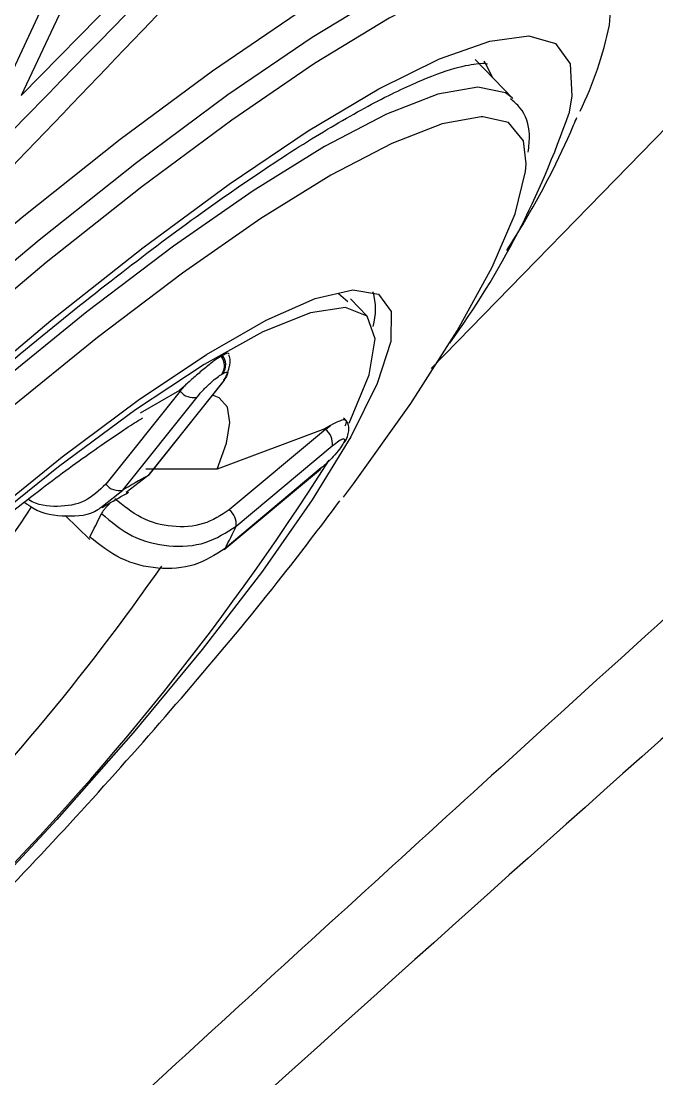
# Model space of a CAD drawing. Extents: x 525 to 613, y 487 to 635.
# Drawn here: x 541.062 to 541.574, y 582.317 to 583.168 of the extents above; entities that cross this region are included whole.
import ezdxf

# ---------------------------------------------------------------- set-up
doc = ezdxf.new("R2010")
doc.units = 0
doc.header["$MEASUREMENT"] = 0
doc.layers.add('1', color=4, linetype='Continuous')
doc.layers.add('STD TEST', color=3, linetype='Continuous')

# ---------------------------------------------------------------- blocks, each defined once
blk = doc.blocks.new('2023 VANGUARD')
at = {"layer": '1', "color": 3, "linetype": 'Continuous', "lineweight": 25}
for p, q in [((-27.56722, -9.80245), (-26.50617, -8.71349)), ((-27.72711, -9.40925), (-27.89772, -9.58243)), ((-27.85452, -9.49066), (-27.89771, -9.58243)), ((-27.92836, -9.61359), (-27.87594, -9.50139)), ((-27.50145, -9.58504), (-27.53182, -9.55357)), ((-27.64201, -9.74196), (-27.63441, -9.74837)), ((-27.6189, -9.76011), (-27.63237, -9.74618)), ((-27.73654, -9.79247), (-27.73555, -9.79191)), ((-27.73595, -9.80688), (-27.73496, -9.80632)), ((-27.73581, -9.81384), (-27.79566, -9.88873)), ((-27.79466, -9.88788), (-27.7348, -9.81299)), ((-27.76619, -9.81652), (-27.77021, -9.82014)), ((-27.76965, -9.82068), (-27.76619, -9.81652)), ((-27.76965, -9.82068), (-27.82951, -9.89556)), ((-27.81577, -9.90028), (-27.75591, -9.82539)), ((-27.77021, -9.82014), (-27.80186, -9.83836)), ((-27.77021, -9.82014), (-27.76965, -9.82068)), ((-27.65294, -9.85088), (-27.73983, -9.88354)), ((-27.6524, -9.85143), (-27.72994, -9.91622)), ((-27.6484, -9.84823), (-27.65294, -9.85088)), ((-27.65294, -9.85088), (-27.6524, -9.85143)), ((-27.6524, -9.85143), (-27.6484, -9.84823)), ((-27.63768, -9.86183), (-27.63812, -9.8627)), ((-27.63576, -9.85973), (-27.63533, -9.85885)), ((-27.72447, -9.92935), (-27.64693, -9.86456)), ((-27.73983, -9.88354), (-27.7973, -9.88353)), ((-27.73402, -9.94813), (-27.65648, -9.88334)), ((-27.65583, -9.8825), (-27.73337, -9.94729)), ((-27.79566, -9.88873), (-27.813, -9.90232)), ((-27.83227, -9.91322), (-27.81577, -9.90028)), ((-27.86218, -9.92086), (-27.84249, -9.94002))]:
    blk.add_line(p, q, dxfattribs=at)
at = {"layer": '1', "color": 3, "linetype": 'Continuous', "lineweight": 25, "flags": 128}
for points in [[(-27.44059, -9.43605), (-27.45222, -9.42868), (-27.47856, -9.42577), (-27.51462, -9.43327), (-27.55987, -9.45109), (-27.61365, -9.47896), (-27.67518, -9.51648), (-27.74356, -9.56309), (-27.81779, -9.61812), (-27.89679, -9.68076), (-27.97941, -9.75011)], [(-27.42032, -9.47688), (-27.42549, -9.46174), (-27.44162, -9.44854), (-27.46779, -9.44564), (-27.50361, -9.4531), (-27.54857, -9.4708), (-27.60199, -9.49849), (-27.66312, -9.53575), (-27.73105, -9.58206), (-27.80479, -9.63673), (-27.88327, -9.69896), (-27.96534, -9.76785)], [(-27.42362, -9.52604), (-27.42209, -9.50703), (-27.42785, -9.48412), (-27.4437, -9.47115), (-27.46941, -9.46831), (-27.50459, -9.47564), (-27.54875, -9.49302), (-27.60123, -9.52022), (-27.66127, -9.55683), (-27.728, -9.60231), (-27.80044, -9.65601), (-27.87753, -9.71714), (-27.95815, -9.78481)], [(-27.95179, -9.82914), (-27.87387, -9.76381), (-27.79955, -9.7051), (-27.73, -9.65393), (-27.66632, -9.6111), (-27.60951, -9.5773), (-27.56046, -9.55306), (-27.51996, -9.53875), (-27.48863, -9.53461), (-27.46697, -9.54071), (-27.45533, -9.55693), (-27.45389, -9.58303), (-27.45642, -9.59721)], [(-27.52496, -9.55492), (-27.52403, -9.55593), (-27.51789, -9.56802)], [(-27.502, -9.58449), (-27.50738, -9.58046), (-27.52974, -9.57576), (-27.56188, -9.58148), (-27.60324, -9.5975), (-27.65312, -9.62356), (-27.71067, -9.65921), (-27.7749, -9.70385), (-27.84472, -9.7567), (-27.91892, -9.81686)], [(-27.52563, -9.59977), (-27.52688, -9.59978), (-27.55844, -9.60539), (-27.59906, -9.62113), (-27.64805, -9.64672), (-27.70457, -9.68173), (-27.76765, -9.72557), (-27.83621, -9.77747), (-27.90908, -9.83655)], [(-27.49065, -9.63749), (-27.49294, -9.61915), (-27.50492, -9.60439), (-27.52563, -9.59977)], [(-27.63795, -9.90591), (-27.62991, -9.89518), (-27.58378, -9.83048), (-27.54627, -9.77206), (-27.51804, -9.72091), (-27.49955, -9.67791), (-27.49114, -9.64379), (-27.49065, -9.63749)], [(-27.93042, -9.92667), (-27.8646, -9.87354), (-27.80342, -9.82799), (-27.74826, -9.79104), (-27.70033, -9.76351), (-27.66071, -9.74602), (-27.63029, -9.73895), (-27.60975, -9.74247), (-27.59954, -9.7565), (-27.5999, -9.78072), (-27.61081, -9.81459), (-27.63203, -9.85736), (-27.6631, -9.90807), (-27.7033, -9.96558), (-27.75175, -10.02863), (-27.80736, -10.09578), (-27.8689, -10.16555), (-27.93498, -10.23638), (-27.96065, -10.26291)], [(-27.63347, -9.84635), (-27.61732, -9.80743), (-27.61237, -9.7785), (-27.61875, -9.76027), (-27.63629, -9.75319), (-27.66457, -9.75743), (-27.70289, -9.77288), (-27.7503, -9.79918), (-27.80564, -9.83566), (-27.86754, -9.88143), (-27.93448, -9.93537)], [(-27.73982, -9.88355), (-27.73225, -9.86251), (-27.72944, -9.84576), (-27.73143, -9.83351), (-27.7382, -9.82593), (-27.74351, -9.82388)], [(-27.79466, -9.88788), (-27.79471, -9.88794), (-27.79566, -9.88873)], [(-27.65583, -9.8825), (-27.65647, -9.88333), (-27.65648, -9.88334)], [(-27.73402, -9.94813), (-27.73401, -9.94812), (-27.73337, -9.94729)]]:
    blk.add_lwpolyline(points, dxfattribs=at)
at = {"layer": '1', "color": 3, "linetype": 'Continuous', "lineweight": 25}
for centre, radius, start, end in [((-27.70638, -9.4681), 0.28863, 333.86012, 348.41848), ((-28.12137, -9.36943), 0.70288, 324.05416, 341.09097), ((-27.66804, -9.75455), 0.0559, 345.41631, 14.44802), ((-27.74594, -9.80008), 0.01209, 325.74093, 38.96038), ((-27.74496, -9.79951), 0.01209, 325.74093, 38.96038), ((-27.73755, -9.8108), 0.00351, 299.73886, 349.32758), ((-27.75905, -9.81215), 0.01361, 218.78613, 283.32598), ((-27.66146, -9.86291), 0.01463, 353.55176, 51.70632), ((-27.64398, -9.85564), 0.00918, 309.70174, 333.55659), ((-27.64351, -9.85479), 0.00913, 309.65179, 345.52926), ((-29.40965, -8.76048), 2.0839, 314.18146, 327.63145), ((-27.8189, -9.88704), 0.01361, 218.7852, 283.32566), ((-27.55827, -10.32526), 0.4969, 118.53758, 121.21151), ((-29.37352, -8.91579), 1.78873, 309.0614, 326.09307), ((-28.07835, -9.80924), 0.26879, 331.35648, 335.86004), ((-27.73901, -9.92771), 0.01463, 353.5521, 51.70708), ((-28.01563, -9.79605), 0.32022, 331.81603, 335.40048), ((-29.33378, -8.87985), 1.88952, 315.20687, 325.08204)]:
    blk.add_arc(centre, radius, start, end, dxfattribs=at)
for points, knots in [([(-26.25657, -9.00659), (-26.28639, -9.03262), (-26.34616, -9.08477), (-26.43588, -9.16337), (-26.52589, -9.24245), (-26.61618, -9.32202), (-26.70675, -9.40207), (-26.79761, -9.48261), (-26.96246, -9.62917), (-27.20071, -9.84237), (-27.56336, -10.17021), (-27.97706, -10.54895), (-28.64491, -11.16944), (-29.51041, -11.99309), (-30.38702, -12.85546), (-31.08022, -13.55442), (-31.59577, -14.08289), (-32.10642, -14.61502), (-32.50043, -15.03251), (-32.78012, -15.33225), (-32.94828, -15.5135), (-33.11556, -15.69485), (-33.28196, -15.8763), (-33.44748, -16.05784), (-33.61212, -16.23948), (-33.77589, -16.42122), (-33.93877, -16.60306), (-34.10078, -16.78499), (-34.2619, -16.96703), (-34.42218, -17.14914), (-34.52841, -17.27076), (-34.58149, -17.33153)], [0, 0, 0, 0, 0.010126, 0.020295, 0.030505, 0.040758, 0.051054, 0.061392, 0.071773, 0.107388, 0.142994, 0.196448, 0.250296, 0.375054, 0.500194, 0.562652, 0.625129, 0.687783, 0.750122, 0.771141, 0.792123, 0.813067, 0.833974, 0.854846, 0.875682, 0.896484, 0.917252, 0.937986, 0.958689, 0.97936, 1, 1, 1, 1]), ([(-34.2953, -16.35644), (-34.14823, -16.20119), (-33.85224, -15.88876), (-33.42001, -15.43141), (-33.01014, -14.9978), (-32.63664, -14.60267), (-32.26473, -14.20939), (-31.88595, -13.8093), (-31.49148, -13.39343), (-31.16359, -13.0484), (-30.89979, -12.77112), (-30.69771, -12.5589), (-30.49465, -12.34581), (-30.2801, -12.12086), (-30.04349, -11.87298), (-29.7782, -11.59537), (-29.4728, -11.27614), (-29.12524, -10.91318), (-28.73351, -10.50434), (-28.30692, -10.05918), (-27.85935, -9.59244), (-27.55441, -9.27357), (-27.40314, -9.11539)], [0, 0, 0, 0, 0.064164, 0.129134, 0.188798, 0.243179, 0.292266, 0.351199, 0.408496, 0.464259, 0.494029, 0.523343, 0.552199, 0.582361, 0.616634, 0.655054, 0.697624, 0.749251, 0.805912, 0.867594, 0.93432, 1, 1, 1, 1]), ([(-27.42882, -9.12347), (-27.42923, -9.12389), (-27.43251, -9.12726), (-27.44344, -9.13848), (-27.48239, -9.17846), (-27.62788, -9.32769), (-28.19488, -9.90754), (-29.31913, -11.05091), (-30.32006, -12.09508), (-30.89652, -12.69644)], [0, 0, 0, 0, 0.000353, 0.002828, 0.009436, 0.033986, 0.128384, 0.498019, 1, 1, 1, 1]), ([(-26.55478, -9.37295), (-26.88226, -9.65981), (-27.5372, -10.23354), (-28.50504, -11.11777), (-29.46085, -12.01809), (-30.40261, -12.93529), (-31.32967, -13.86783), (-32.24048, -14.81509), (-33.13578, -15.77498), (-33.7174, -16.4252), (-34.00821, -16.75031)], [0, 0, 0, 0, 0.125, 0.25, 0.375, 0.5, 0.625, 0.75, 0.875, 1, 1, 1, 1]), ([(-27.95419, -9.83769), (-27.9415, -9.82685), (-27.90472, -9.79542), (-27.8458, -9.74741), (-27.77954, -9.69641), (-27.71817, -9.6525), (-27.66271, -9.61629), (-27.6143, -9.58836), (-27.574, -9.5691), (-27.54479, -9.55889), (-27.52532, -9.55612), (-27.52306, -9.55667), (-27.52192, -9.55694)], [0, 0, 0, 0, 0.058328, 0.169108, 0.27972, 0.389979, 0.499678, 0.608461, 0.715682, 0.820163, 0.908785, 1, 1, 1, 1]), ([(-27.48899, -9.62828), (-27.48848, -9.62353), (-27.48708, -9.61052), (-27.49192, -9.59476), (-27.50063, -9.58742), (-27.50336, -9.58513)], [0, 0, 0, 0, 0.282739, 0.775873, 1, 1, 1, 1]), ([(-27.50622, -9.70734), (-27.50195, -9.70045), (-27.48213, -9.66847), (-27.46362, -9.63295), (-27.45067, -9.6023), (-27.44978, -9.60019)], [0, 0, 0, 0, 0.20351, 0.945246, 1, 1, 1, 1]), ([(-27.73654, -9.79247), (-27.73847, -9.7937), (-27.74239, -9.7962), (-27.75018, -9.80246), (-27.75845, -9.8096), (-27.76363, -9.81423), (-27.76619, -9.81652)], [0, 0, 0, 0, 0.247558, 0.500834, 0.753648, 1, 1, 1, 1]), ([(-27.72996, -9.79091), (-27.73026, -9.79045), (-27.73086, -9.78954), (-27.73399, -9.79112), (-27.73555, -9.79191)], [0, 0, 0, 0, 0.499449, 1, 1, 1, 1]), ([(-27.72978, -9.80031), (-27.72969, -9.79999), (-27.72899, -9.7975), (-27.72908, -9.79434), (-27.72995, -9.79234), (-27.73024, -9.79168)], [0, 0, 0, 0, 0.091065, 0.700957, 1, 1, 1, 1]), ([(-27.73424, -9.81167), (-27.73311, -9.80963), (-27.73096, -9.80578), (-27.73016, -9.80206), (-27.72978, -9.80031)], [0, 0, 0, 0, 0.529238, 1, 1, 1, 1]), ([(-27.75591, -9.82539), (-27.75421, -9.82338), (-27.75079, -9.81935), (-27.74481, -9.8136), (-27.73962, -9.80924), (-27.73717, -9.80767), (-27.73595, -9.80688)], [0, 0, 0, 0, 0.279486, 0.559002, 0.779415, 1, 1, 1, 1]), ([(-27.73496, -9.80632), (-27.73376, -9.80576), (-27.73135, -9.80464), (-27.73098, -9.80631), (-27.73254, -9.80953), (-27.73472, -9.81241), (-27.73581, -9.81384)], [0, 0, 0, 0, 0.279658, 0.559227, 0.779582, 1, 1, 1, 1]), ([(-27.94924, -9.95369), (-27.93978, -9.94586), (-27.9129, -9.92362), (-27.87181, -9.89164), (-27.83239, -9.86327), (-27.80818, -9.84718), (-27.8004, -9.84261), (-27.79965, -9.84218)], [0, 0, 0, 0, 0.1584838, 0.4506573, 0.734541, 0.9747092, 1, 1, 1, 1]), ([(-27.63646, -9.84845), (-27.63595, -9.84711), (-27.63492, -9.84439), (-27.63696, -9.84339), (-27.64133, -9.84453), (-27.64606, -9.84701), (-27.6484, -9.84823)], [0, 0, 0, 0, 0.247553, 0.500917, 0.753662, 1, 1, 1, 1]), ([(-27.63467, -9.85708), (-27.63425, -9.85557), (-27.63339, -9.85248), (-27.63375, -9.84825), (-27.6352, -9.84468), (-27.63701, -9.84316), (-27.63791, -9.8424)], [0, 0, 0, 0, 0.24284, 0.493714, 0.747731, 1, 1, 1, 1]), ([(-27.64693, -9.86456), (-27.64503, -9.86307), (-27.64124, -9.86009), (-27.63794, -9.85866), (-27.63669, -9.85927), (-27.63735, -9.86097), (-27.63768, -9.86183)], [0, 0, 0, 0, 0.279486, 0.559002, 0.779415, 1, 1, 1, 1]), ([(-27.63812, -9.8627), (-27.639, -9.86417), (-27.64075, -9.8671), (-27.64574, -9.87292), (-27.65102, -9.8783), (-27.65423, -9.8811), (-27.65583, -9.8825)], [0, 0, 0, 0, 0.279658, 0.559227, 0.779582, 1, 1, 1, 1]), ([(-27.63895, -9.86398), (-27.63888, -9.86388), (-27.6384, -9.8633), (-27.63811, -9.86283), (-27.63786, -9.86244)], [0, 0, 0, 0, 0.162933, 1, 1, 1, 1]), ([(-27.82951, -9.89556), (-27.83487, -9.90071), (-27.84561, -9.91103), (-27.86808, -9.91435), (-27.88474, -9.91274), (-27.89182, -9.90787), (-27.89195, -9.90779)], [0, 0, 0, 0, 0.330871, 0.662522, 0.994102, 1, 1, 1, 1]), ([(-27.83237, -9.91436), (-27.82645, -9.91082), (-27.81885, -9.90628), (-27.81234, -9.90278), (-27.8109, -9.90201)], [0, 0, 0, 0, 0.779918, 1, 1, 1, 1]), ([(-28.25651, -10.54974), (-28.24235, -10.53779), (-28.20057, -10.50254), (-28.13141, -10.441), (-28.05013, -10.36493), (-27.97125, -10.28729), (-27.89482, -10.20831), (-27.8209, -10.12807), (-27.74986, -10.04649), (-27.68915, -9.97322), (-27.65475, -9.92744), (-27.64086, -9.90896)], [0, 0, 0, 0, 0.0640415, 0.1889291, 0.3100964, 0.429294, 0.5481058, 0.6676131, 0.7891837, 0.9148925, 1, 1, 1, 1]), ([(-27.89495, -9.91013), (-27.89274, -9.91174), (-27.88244, -9.91928), (-27.8612, -9.92195), (-27.84119, -9.92069), (-27.83345, -9.9142), (-27.83227, -9.91322)], [0, 0, 0, 0, 0.1108779, 0.5188747, 0.9269005, 1, 1, 1, 1]), ([(-27.82651, -9.91129), (-27.8273, -9.91208), (-27.82887, -9.91368), (-27.83082, -9.91593), (-27.83231, -9.91784), (-27.83282, -9.91873), (-27.83307, -9.91916)], [0, 0, 0, 0, 0.259415, 0.518936, 0.76845, 1, 1, 1, 1]), ([(-27.72994, -9.91622), (-27.73664, -9.92053), (-27.75006, -9.92915), (-27.77593, -9.9309), (-27.80184, -9.9241), (-27.81536, -9.91286), (-27.8221, -9.90725)], [0, 0, 0, 0, 0.2497749, 0.5001394, 0.7504497, 1, 1, 1, 1]), ([(-27.83307, -9.91916), (-27.82513, -9.9258), (-27.80925, -9.93906), (-27.77868, -9.94685), (-27.74816, -9.94462), (-27.73237, -9.93444), (-27.72447, -9.92935)], [0, 0, 0, 0, 0.249978, 0.499965, 0.74997, 1, 1, 1, 1]), ([(-27.73337, -9.94729), (-27.74127, -9.95237), (-27.75705, -9.96253), (-27.78757, -9.96476), (-27.81824, -9.95718), (-27.83439, -9.94445), (-27.84246, -9.93808)], [0, 0, 0, 0, 0.25003, 0.500035, 0.750022, 1, 1, 1, 1])]:
    blk.add_open_spline(points, degree=3, knots=knots, dxfattribs=at)
blk = doc.blocks.new('2026 Vanguard')
at = {"layer": 'STD TEST', "color": 1}
blk.add_blockref('2023 VANGUARD', (44.16134, 88.20897), dxfattribs=at)

msp = doc.modelspace()

# ---------------------------------------------------------------- block references
at = {"layer": '1'}
msp.add_blockref('2026 Vanguard', (524.79847, 504.48213), dxfattribs=at)

doc.saveas('drawing.dxf')
